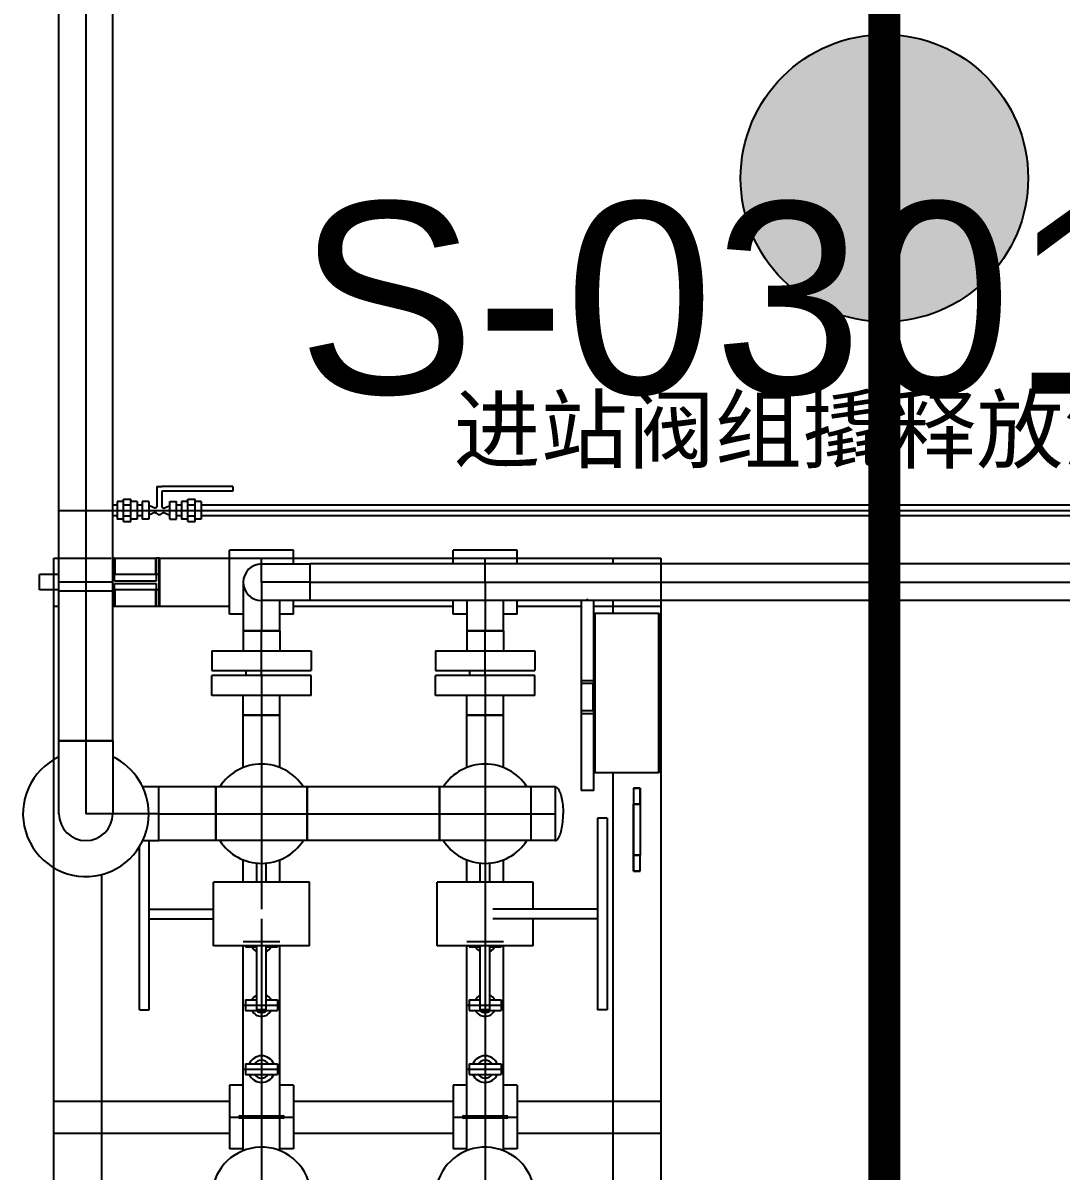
# Model space of a CAD drawing. Header units: inches. Extents: x 517790 to 538444, y 301815 to 302461.
# Drawn here: x 517886.276 to 517889.634, y 302314.02 to 302317.735 of the extents above; entities that cross this region are included whole.
import ezdxf

# ---------------------------------------------------------------- set-up
doc = ezdxf.new("R2010")
doc.units = ezdxf.units.IN
doc.header["$MEASUREMENT"] = 0
doc.layers.add('电气-接地设计-接地线', color=3, linetype='接地线')
doc.layers.add('硅胶总平面底图 工艺装置区', color=253, linetype='Continuous')
doc.styles.add('EESLTYPE', font='TXT.shx')
doc.styles.get("Standard").update_dxf_attribs({"font": 'arial.ttf'})
doc.linetypes.add('接地线', pattern='A,500,["/",EESLTYPE,S=200,R=0,X=0,Y=-100],-200,60,-200', length=960)

# ---------------------------------------------------------------- blocks, each defined once
blk = doc.blocks.new('PTJD2')
at = {"linetype": 'Continuous'}
blk.add_hatch(color=0, dxfattribs=at).paths.add_polyline_path([(150, 0, 1), (-150, 0, 1)])
at = {"color": 0, "linetype": 'Continuous'}
blk.add_circle((0, 0), 150, dxfattribs=at)

msp = doc.modelspace()

# ---------------------------------------------------------------- linework, layer by layer
at = {"layer": '电气-接地设计-接地线', "color": 1, "linetype": '接地线', "ltscale": 0.005, "const_width": 0.1033}
msp.add_lwpolyline([(517889.0625, 302303.0865), (517889.0625, 302318.0694)], dxfattribs=at)
at = {"layer": '硅胶总平面底图 工艺装置区', "color": 253, "linetype": 'Continuous', "lineweight": -3}
for p, q in [((517886.3922, 302315.4123), (517886.3922, 302318.3203)), ((517886.4792, 302318.3203), (517886.4792, 302315.4123)), ((517886.5661, 302315.4123), (517886.5661, 302318.3203)), ((517886.7091, 302316.2352), (517886.7246, 302316.2352)), ((517886.7091, 302316.2352), (517886.7091, 302316.1692)), ((517886.9545, 302316.2352), (517886.7246, 302316.2352)), ((517886.9545, 302316.2352), (517886.9545, 302316.2197)), ((517886.7246, 302316.2197), (517886.7246, 302316.1692)), ((517886.9545, 302316.2197), (517886.7246, 302316.2197)), ((517886.581, 302316.175), (517886.5661, 302316.175)), ((517886.581, 302316.1864), (517886.581, 302316.1577)), ((517886.601, 302316.1864), (517886.581, 302316.1864)), ((517886.601, 302316.1938), (517886.625, 302316.1938)), ((517886.601, 302316.1758), (517886.601, 302316.1938)), ((517886.601, 302316.1397), (517886.601, 302316.1758)), ((517886.601, 302316.1758), (517886.625, 302316.1758)), ((517886.625, 302316.1758), (517886.625, 302316.1938)), ((517886.645, 302316.1864), (517886.625, 302316.1864)), ((517886.625, 302316.1397), (517886.625, 302316.1758)), ((517886.645, 302316.1864), (517886.645, 302316.1577)), ((517886.6614, 302316.175), (517886.645, 302316.175)), ((517886.6614, 302316.1864), (517886.6614, 302316.129)), ((517886.6828, 302316.1864), (517886.6614, 302316.1864)), ((517886.6828, 302316.1864), (517886.6828, 302316.129)), ((517886.7042, 302316.1635), (517886.6828, 302316.1734)), ((517886.7294, 302316.1635), (517886.7509, 302316.1734)), ((517886.7509, 302316.129), (517886.7509, 302316.1864)), ((517886.7509, 302316.1864), (517886.7722, 302316.1864)), ((517886.7722, 302316.129), (517886.7722, 302316.1864)), ((517886.7886, 302316.175), (517886.7722, 302316.175)), ((517886.7886, 302316.1864), (517886.7886, 302316.1577)), ((517886.8086, 302316.1864), (517886.7886, 302316.1864)), ((517886.8086, 302316.1938), (517886.8326, 302316.1938)), ((517886.8086, 302316.1758), (517886.8086, 302316.1938)), ((517886.8086, 302316.1397), (517886.8086, 302316.1758)), ((517886.8086, 302316.1758), (517886.8326, 302316.1758)), ((517886.8326, 302316.1758), (517886.8326, 302316.1938)), ((517886.8526, 302316.1864), (517886.8326, 302316.1864)), ((517886.8326, 302316.1397), (517886.8326, 302316.1758)), ((517886.8526, 302316.1864), (517886.8526, 302316.1577)), ((517890.9347, 302316.175), (517886.8526, 302316.175)), ((517886.3922, 302316.1577), (517886.5661, 302316.1577)), ((517886.5661, 302316.1577), (517886.581, 302316.1577)), ((517886.581, 302316.1405), (517886.5661, 302316.1405)), ((517886.581, 302316.1577), (517886.581, 302316.129)), ((517886.581, 302316.1577), (517886.599, 302316.1577)), ((517886.601, 302316.129), (517886.581, 302316.129)), ((517886.599, 302316.1577), (517886.627, 302316.1577)), ((517886.601, 302316.1216), (517886.601, 302316.1397)), ((517886.601, 302316.1397), (517886.625, 302316.1397)), ((517886.625, 302316.1216), (517886.625, 302316.1397)), ((517886.645, 302316.129), (517886.625, 302316.129)), ((517886.627, 302316.1577), (517886.645, 302316.1577)), ((517886.645, 302316.1577), (517886.6614, 302316.1577)), ((517886.645, 302316.1577), (517886.645, 302316.129)), ((517886.6614, 302316.1405), (517886.645, 302316.1405)), ((517886.6614, 302316.1577), (517886.6795, 302316.1577)), ((517886.6828, 302316.129), (517886.6614, 302316.129)), ((517886.6795, 302316.1577), (517886.7542, 302316.1577)), ((517886.7042, 302316.1519), (517886.6828, 302316.142)), ((517886.7294, 302316.1519), (517886.7509, 302316.142)), ((517886.7509, 302316.129), (517886.7722, 302316.129)), ((517886.7542, 302316.1577), (517886.7722, 302316.1577)), ((517886.7722, 302316.1577), (517886.7886, 302316.1577)), ((517886.7886, 302316.1405), (517886.7722, 302316.1405)), ((517886.7886, 302316.1577), (517886.7886, 302316.129)), ((517886.7886, 302316.1577), (517886.8067, 302316.1577)), ((517886.8086, 302316.129), (517886.7886, 302316.129)), ((517886.8067, 302316.1577), (517886.8346, 302316.1577)), ((517886.8086, 302316.1216), (517886.8086, 302316.1397)), ((517886.8086, 302316.1397), (517886.8326, 302316.1397)), ((517886.8326, 302316.1216), (517886.8326, 302316.1397)), ((517886.8526, 302316.129), (517886.8326, 302316.129)), ((517886.8346, 302316.1577), (517886.8526, 302316.1577)), ((517886.8526, 302316.1577), (517890.9347, 302316.1577)), ((517886.8526, 302316.1577), (517886.8526, 302316.129)), ((517890.9347, 302316.1405), (517886.8526, 302316.1405)), ((517886.601, 302316.1216), (517886.625, 302316.1216)), ((517886.8086, 302316.1216), (517886.8326, 302316.1216)), ((517887.1508, 302316.0285), (517886.9442, 302316.0285)), ((517886.9442, 302315.8219), (517886.9442, 302316.0285)), ((517887.1508, 302315.9843), (517887.1508, 302316.0285)), ((517887.8741, 302316.0285), (517887.6675, 302316.0285)), ((517887.6675, 302315.9843), (517887.6675, 302316.0285)), ((517887.8741, 302315.9843), (517887.8741, 302316.0285)), ((517886.3758, 302315.95), (517886.3758, 302316.0027)), ((517886.3758, 302316.0027), (517886.3922, 302316.0027)), ((517886.3758, 302315.95), (517886.3758, 302316.0027)), ((517886.3758, 302316.0027), (517886.3922, 302316.0027)), ((517886.3922, 302316.0027), (517886.5608, 302316.0027)), ((517886.5722, 302316.0027), (517886.5661, 302316.0027)), ((517886.5722, 302315.9288), (517886.5722, 302316.0027)), ((517886.5722, 302316.0027), (517886.5732, 302316.0027)), ((517886.5722, 302316.0027), (517886.5732, 302316.0027)), ((517886.5732, 302316.0027), (517886.7055, 302316.0027)), ((517886.5732, 302316.0027), (517886.5732, 302315.95)), ((517886.5732, 302316.0027), (517886.5732, 302315.95)), ((517886.7055, 302315.95), (517886.7055, 302316.0027)), ((517886.7055, 302315.95), (517886.7055, 302316.0027)), ((517886.7055, 302316.0027), (517886.7065, 302316.0027)), ((517886.7065, 302316.0027), (517886.7055, 302316.0027)), ((517886.7065, 302316.0027), (517886.7065, 302315.9288)), ((517886.7168, 302316.0027), (517886.7065, 302316.0027)), ((517886.7168, 302315.8477), (517886.7168, 302316.0027)), ((517886.7168, 302316.0027), (517886.7179, 302316.0027)), ((517886.7179, 302316.0027), (517886.7168, 302316.0027)), ((517886.7179, 302316.0027), (517886.9442, 302316.0027)), ((517886.7179, 302316.0027), (517886.7179, 302315.8477)), ((517886.7179, 302316.0027), (517886.7179, 302315.8477)), ((517886.9442, 302316.0027), (517887.1508, 302316.0027)), ((517887.0475, 302315.9252), (517887.0475, 302316.0027)), ((517887.0475, 302315.9843), (517887.205, 302315.9843)), ((517887.1508, 302316.0027), (517887.6675, 302316.0027)), ((517887.205, 302315.8662), (517887.205, 302315.9843)), ((517887.205, 302315.8662), (517887.205, 302315.9843)), ((517890.8539, 302315.9843), (517887.205, 302315.9843)), ((517887.6675, 302316.0027), (517887.8741, 302316.0027)), ((517887.7708, 302315.9252), (517887.7708, 302316.0027)), ((517887.8741, 302316.0027), (517888.3391, 302316.0027)), ((517888.1841, 302316.0027), (517888.1841, 302315.9843)), ((517888.1841, 302316.0027), (517888.3391, 302316.0027)), ((517888.3391, 302316.0027), (517888.3391, 302315.9843)), ((517888.3391, 302316.0027), (517888.3391, 302315.9843)), ((517888.3391, 302315.9843), (517888.3391, 302315.8662)), ((517886.3293, 302315.9004), (517886.3293, 302315.95)), ((517886.3922, 302315.95), (517886.3293, 302315.95)), ((517886.3758, 302315.9004), (517886.3758, 302315.95)), ((517886.7168, 302315.95), (517886.5661, 302315.95)), ((517886.7168, 302315.95), (517886.7168, 302315.9004)), ((517886.3922, 302315.9004), (517886.3293, 302315.9004)), ((517886.3758, 302315.3513), (517886.3758, 302315.9004)), ((517886.3758, 302315.8477), (517886.3758, 302315.9004)), ((517886.5661, 302315.9252), (517886.3922, 302315.9252)), ((517886.7168, 302315.9004), (517886.5661, 302315.9004)), ((517886.7065, 302315.9288), (517886.5722, 302315.9288)), ((517886.5722, 302315.8477), (517886.5722, 302315.9216)), ((517886.5722, 302315.9216), (517886.7065, 302315.9216)), ((517886.5732, 302315.9004), (517886.5732, 302315.8477)), ((517886.5732, 302315.9004), (517886.5732, 302315.8477)), ((517886.7055, 302315.8477), (517886.7055, 302315.9004)), ((517886.7055, 302315.8477), (517886.7055, 302315.9004)), ((517886.7065, 302315.9216), (517886.7065, 302315.8477)), ((517886.9884, 302315.9252), (517886.9884, 302315.7677)), ((517887.0475, 302315.9252), (517887.0475, 302315.8662)), ((517887.205, 302315.9252), (517887.0475, 302315.9252)), ((517887.2049, 302315.9252), (517887.205, 302315.9252)), ((517887.205, 302315.9252), (517887.205, 302315.9252)), ((517887.205, 302315.9252), (517890.8539, 302315.9252)), ((517887.7708, 302315.9252), (517887.7708, 302315.8662)), ((517886.3922, 302315.8977), (517886.5661, 302315.8977)), ((517887.0475, 302315.8662), (517887.0475, 302315.7677)), ((517887.205, 302315.8662), (517887.0475, 302315.8662)), ((517887.1065, 302315.7677), (517887.1065, 302315.8662)), ((517887.1508, 302315.8219), (517887.1508, 302315.8662)), ((517890.8539, 302315.8662), (517887.205, 302315.8662)), ((517887.6675, 302315.8219), (517887.6675, 302315.8662)), ((517887.7118, 302315.8662), (517887.7118, 302315.7677)), ((517887.7708, 302315.8662), (517887.7708, 302315.7677)), ((517887.8299, 302315.7677), (517887.8299, 302315.8662)), ((517887.8741, 302315.8219), (517887.8741, 302315.8662)), ((517888.0814, 302315.8662), (517888.0814, 302315.2517)), ((517888.1021, 302315.8662), (517888.1021, 302315.871)), ((517888.1229, 302315.2517), (517888.1229, 302315.8662)), ((517888.1841, 302315.8662), (517888.1841, 302315.8246)), ((517888.3391, 302315.8662), (517888.3391, 302315.8477)), ((517888.3391, 302315.8662), (517888.3391, 302313.9593)), ((517886.3758, 302315.8477), (517886.3922, 302315.8477)), ((517886.5661, 302315.8477), (517886.5722, 302315.8477)), ((517886.5732, 302315.8477), (517886.5722, 302315.8477)), ((517886.5722, 302315.8477), (517886.5732, 302315.8477)), ((517886.5732, 302315.8477), (517886.7055, 302315.8477)), ((517886.7065, 302315.8477), (517886.7055, 302315.8477)), ((517886.7065, 302315.8477), (517886.7055, 302315.8477)), ((517886.7065, 302315.8477), (517886.7168, 302315.8477)), ((517886.7179, 302315.8477), (517886.7168, 302315.8477)), ((517886.7179, 302315.8477), (517886.7168, 302315.8477)), ((517886.7179, 302315.8477), (517886.9442, 302315.8477)), ((517887.1508, 302315.8477), (517887.6675, 302315.8477)), ((517887.8741, 302315.8477), (517888.0814, 302315.8477)), ((517888.1229, 302315.8477), (517888.3391, 302315.8477)), ((517886.9884, 302315.8219), (517886.9442, 302315.8219)), ((517887.1508, 302315.8219), (517887.1065, 302315.8219)), ((517887.7118, 302315.8219), (517887.6675, 302315.8219)), ((517887.8741, 302315.8219), (517887.8299, 302315.8219)), ((517888.1259, 302315.8246), (517888.1259, 302315.308)), ((517888.1259, 302315.8246), (517888.1259, 302315.308)), ((517888.1259, 302315.8246), (517888.3326, 302315.8246)), ((517888.1259, 302315.8246), (517888.3326, 302315.8246)), ((517888.3326, 302315.308), (517888.3326, 302315.8246)), ((517888.3326, 302315.8246), (517888.3326, 302315.308)), ((517887.0475, 302315.7677), (517886.9884, 302315.7677)), ((517886.9884, 302315.7677), (517887.0475, 302315.7677)), ((517886.9884, 302315.7677), (517886.9884, 302315.7036)), ((517887.0475, 302315.7677), (517887.0475, 302315.7678)), ((517887.0475, 302315.7677), (517887.0475, 302315.7677)), ((517887.1065, 302315.7677), (517887.0475, 302315.7677)), ((517887.0475, 302315.6397), (517887.0475, 302315.7677)), ((517887.0475, 302315.7677), (517887.1065, 302315.7677)), ((517887.1065, 302315.7677), (517887.1065, 302315.7036)), ((517887.7708, 302315.7677), (517887.7118, 302315.7677)), ((517887.7118, 302315.7677), (517887.7708, 302315.7677)), ((517887.7118, 302315.7677), (517887.7118, 302315.7036)), ((517887.7708, 302315.7677), (517887.7708, 302315.7678)), ((517887.7708, 302315.7677), (517887.7708, 302315.7677)), ((517887.8299, 302315.7677), (517887.7708, 302315.7677)), ((517887.7708, 302315.6397), (517887.7708, 302315.7677)), ((517887.7708, 302315.7677), (517887.8299, 302315.7677)), ((517887.8299, 302315.7677), (517887.8299, 302315.7036)), ((517886.8867, 302315.7036), (517887.0475, 302315.7036)), ((517886.8867, 302315.7036), (517886.8867, 302315.6397)), ((517887.0475, 302315.7036), (517887.2082, 302315.7036)), ((517887.2082, 302315.7036), (517887.2082, 302315.6397)), ((517887.6101, 302315.7036), (517887.7708, 302315.7036)), ((517887.6101, 302315.7036), (517887.6101, 302315.6397)), ((517887.7708, 302315.7036), (517887.9316, 302315.7036)), ((517887.9316, 302315.7036), (517887.9316, 302315.6397)), ((517886.8867, 302315.6397), (517887.0475, 302315.6397)), ((517886.9979, 302315.6231), (517886.9979, 302315.6397)), ((517887.0475, 302315.6231), (517887.0475, 302315.6397)), ((517887.0475, 302315.6397), (517887.2082, 302315.6397)), ((517887.6101, 302315.6397), (517887.7708, 302315.6397)), ((517887.7212, 302315.6231), (517887.7212, 302315.6397)), ((517887.7708, 302315.6397), (517887.9316, 302315.6397)), ((517887.7708, 302315.6231), (517887.7708, 302315.6397)), ((517887.0475, 302315.6231), (517886.8867, 302315.6231)), ((517886.8867, 302315.5591), (517886.8867, 302315.6231)), ((517887.0475, 302315.6231), (517887.0475, 302315.495)), ((517887.2082, 302315.6231), (517887.0475, 302315.6231)), ((517887.2082, 302315.5591), (517887.2082, 302315.6231)), ((517887.7708, 302315.6231), (517887.6101, 302315.6231)), ((517887.6101, 302315.5591), (517887.6101, 302315.6231)), ((517887.7708, 302315.6231), (517887.7708, 302315.495)), ((517887.9316, 302315.6231), (517887.7708, 302315.6231)), ((517887.9316, 302315.5591), (517887.9316, 302315.6231)), ((517888.1229, 302315.6059), (517888.0814, 302315.6059)), ((517888.0814, 302315.6059), (517888.0814, 302315.5981)), ((517888.1229, 302315.5009), (517888.1229, 302315.6059)), ((517888.0814, 302315.5981), (517888.1196, 302315.5981)), ((517888.1196, 302315.5981), (517888.1196, 302315.5087)), ((517887.0475, 302315.5591), (517886.8867, 302315.5591)), ((517886.9884, 302315.495), (517886.9884, 302315.5591)), ((517887.2082, 302315.5591), (517887.0475, 302315.5591)), ((517887.1065, 302315.495), (517887.1065, 302315.5591)), ((517887.7708, 302315.5591), (517887.6101, 302315.5591)), ((517887.7118, 302315.495), (517887.7118, 302315.5591)), ((517887.9316, 302315.5591), (517887.7708, 302315.5591)), ((517887.8299, 302315.495), (517887.8299, 302315.5591)), ((517886.9884, 302315.495), (517887.1065, 302315.495)), ((517886.9884, 302315.3256), (517886.9884, 302315.495)), ((517887.0475, 302315.495), (517886.9884, 302315.495)), ((517887.0475, 302315.495), (517887.0475, 302315.3368)), ((517887.1065, 302315.495), (517887.0475, 302315.495)), ((517887.1065, 302315.3256), (517887.1065, 302315.495)), ((517887.7118, 302315.495), (517887.8299, 302315.495)), ((517887.7118, 302315.3256), (517887.7118, 302315.495)), ((517887.7708, 302315.495), (517887.7118, 302315.495)), ((517887.7708, 302315.495), (517887.7708, 302315.3368)), ((517887.8299, 302315.495), (517887.7708, 302315.495)), ((517887.8299, 302315.3256), (517887.8299, 302315.495)), ((517888.0814, 302315.5087), (517888.0814, 302315.5009)), ((517888.1196, 302315.5087), (517888.0814, 302315.5087)), ((517888.0814, 302315.5009), (517888.1229, 302315.5009)), ((517886.5661, 302315.4123), (517886.3922, 302315.4123)), ((517886.3922, 302315.1761), (517886.3922, 302315.4123)), ((517886.3922, 302315.4123), (517886.5661, 302315.4123)), ((517886.4792, 302315.4123), (517886.4792, 302315.4123)), ((517886.4792, 302315.4123), (517886.4792, 302315.4123)), ((517886.4792, 302315.4123), (517886.4792, 302315.1761)), ((517886.5661, 302315.4123), (517886.5661, 302315.1761)), ((517886.3758, 302315.0008), (517886.3758, 302315.3513)), ((517887.0475, 302315.3368), (517887.0475, 302315.2842)), ((517887.7708, 302315.3368), (517887.7708, 302315.2842)), ((517888.3326, 302315.308), (517888.1259, 302315.308)), ((517888.3326, 302315.308), (517888.1259, 302315.308)), ((517888.1841, 302315.308), (517888.1841, 302313.9593)), ((517887.0475, 302315.2842), (517887.0475, 302315.2842)), ((517887.0475, 302315.2842), (517887.0475, 302315.0679)), ((517887.7708, 302315.2842), (517887.7708, 302315.2842)), ((517887.7708, 302315.2842), (517887.7708, 302315.0679)), ((517886.7154, 302315.263), (517886.6631, 302315.263)), ((517886.7154, 302315.1761), (517886.7154, 302315.263)), ((517886.7154, 302315.0891), (517886.7154, 302315.263)), ((517886.9, 302315.263), (517886.7154, 302315.263)), ((517886.9, 302315.0891), (517886.9, 302315.263)), ((517886.9, 302315.263), (517886.9, 302315.0891)), ((517887.195, 302315.263), (517886.9, 302315.263)), ((517887.195, 302315.0891), (517887.195, 302315.263)), ((517887.6233, 302315.263), (517887.195, 302315.263)), ((517887.195, 302315.263), (517887.195, 302315.0891)), ((517887.6233, 302315.263), (517887.6233, 302315.0891)), ((517887.9183, 302315.263), (517887.6233, 302315.263)), ((517887.6233, 302315.0891), (517887.6233, 302315.263)), ((517887.9183, 302315.263), (517887.9183, 302315.1761)), ((517887.9971, 302315.263), (517887.9183, 302315.263)), ((517887.9183, 302315.263), (517887.9183, 302315.0891)), ((517887.9971, 302315.263), (517887.9971, 302315.1761)), ((517888.1229, 302315.2517), (517888.0814, 302315.2517)), ((517888.272, 302315.2587), (517888.2513, 302315.2587)), ((517888.2513, 302315.2587), (517888.272, 302315.2587)), ((517888.2513, 302315.2587), (517888.2513, 302315.2071)), ((517888.2513, 302315.2587), (517888.2513, 302315.2071)), ((517888.272, 302315.2071), (517888.272, 302315.2587)), ((517888.272, 302315.2587), (517888.272, 302315.2071)), ((517888.2513, 302315.2071), (517888.272, 302315.2071)), ((517888.272, 302315.2071), (517888.2513, 302315.2071)), ((517888.2513, 302315.0417), (517888.2513, 302315.2071)), ((517888.2513, 302315.2071), (517888.2513, 302315.0417)), ((517888.272, 302315.2071), (517888.2513, 302315.2071)), ((517888.272, 302315.2071), (517888.272, 302315.0417)), ((517888.272, 302315.2071), (517888.272, 302315.0417)), ((517886.6826, 302315.1761), (517886.4792, 302315.1761)), ((517886.7154, 302315.1761), (517886.6826, 302315.1761)), ((517886.7154, 302315.1761), (517886.7154, 302315.1761)), ((517886.7154, 302315.1761), (517886.7154, 302315.1761)), ((517886.7154, 302315.0891), (517886.7154, 302315.1761)), ((517886.7154, 302315.1761), (517886.9, 302315.1761)), ((517886.9, 302315.1761), (517886.9, 302315.1761)), ((517886.9, 302315.1761), (517887.195, 302315.1761)), ((517887.195, 302315.1761), (517887.6233, 302315.1761)), ((517887.195, 302315.1761), (517887.195, 302315.1761)), ((517887.195, 302315.1761), (517887.195, 302315.1761)), ((517887.6233, 302315.1761), (517887.9183, 302315.1761)), ((517887.6233, 302315.1761), (517887.6233, 302315.1761)), ((517887.9183, 302315.1761), (517887.9971, 302315.1761)), ((517887.9183, 302315.1761), (517887.9183, 302315.1761)), ((517887.9183, 302315.1761), (517887.9183, 302315.0891)), ((517887.9183, 302315.1761), (517887.9183, 302315.1761)), ((517887.9183, 302315.1761), (517887.9183, 302315.1761)), ((517887.9971, 302315.1761), (517887.9971, 302315.0891)), ((517888.1345, 302315.1616), (517888.1345, 302314.5416)), ((517888.1655, 302315.1616), (517888.1345, 302315.1616)), ((517888.1655, 302315.1616), (517888.1655, 302314.5416)), ((517886.6631, 302315.0891), (517886.7154, 302315.0891)), ((517886.6838, 302314.5416), (517886.6838, 302315.0891)), ((517886.9, 302315.0891), (517886.7154, 302315.0891)), ((517887.195, 302315.0891), (517886.9, 302315.0891)), ((517887.6233, 302315.0891), (517887.195, 302315.0891)), ((517887.9183, 302315.0891), (517887.6233, 302315.0891)), ((517887.9971, 302315.0891), (517887.9183, 302315.0891)), ((517886.6528, 302314.5416), (517886.6528, 302315.07)), ((517887.0475, 302315.0679), (517887.0475, 302314.8671)), ((517887.0475, 302315.0679), (517887.0475, 302315.0679)), ((517887.0475, 302315.0679), (517887.0475, 302315.0679)), ((517887.7708, 302315.0679), (517887.7708, 302314.8671)), ((517887.7708, 302315.0679), (517887.7708, 302315.0679)), ((517887.7708, 302315.0679), (517887.7708, 302315.0679)), ((517886.9884, 302314.9549), (517886.9884, 302315.0265)), ((517887.032, 302314.9549), (517887.032, 302315.016)), ((517887.063, 302314.9549), (517887.063, 302315.016)), ((517887.1065, 302314.9549), (517887.1065, 302315.0265)), ((517887.7118, 302314.9549), (517887.7118, 302315.0265)), ((517887.7553, 302314.9549), (517887.7553, 302315.016)), ((517887.7863, 302314.9549), (517887.7863, 302315.016)), ((517887.8299, 302314.9549), (517887.8299, 302315.0265)), ((517888.2513, 302315.0417), (517888.2513, 302314.9901)), ((517888.2513, 302314.9901), (517888.2513, 302315.0417)), ((517888.272, 302315.0417), (517888.2513, 302315.0417)), ((517888.2513, 302315.0417), (517888.272, 302315.0417)), ((517888.272, 302315.0417), (517888.2513, 302315.0417)), ((517888.272, 302314.9901), (517888.272, 302315.0417)), ((517888.272, 302314.9901), (517888.272, 302315.0417)), ((517886.3758, 302313.9593), (517886.3758, 302315.0008)), ((517886.5308, 302313.9593), (517886.5308, 302314.9793)), ((517888.2513, 302314.9901), (517888.272, 302314.9901)), ((517888.272, 302314.9901), (517888.2513, 302314.9901)), ((517887.2025, 302314.9549), (517886.8925, 302314.9549)), ((517886.8925, 302314.7483), (517886.8925, 302314.9549)), ((517887.2025, 302314.7483), (517887.2025, 302314.9549)), ((517887.9258, 302314.9549), (517887.6158, 302314.9549)), ((517887.6158, 302314.7483), (517887.6158, 302314.9549)), ((517887.9258, 302314.8671), (517887.9258, 302314.9549)), ((517886.6838, 302314.8671), (517886.8925, 302314.8671)), ((517887.7708, 302314.867), (517887.7708, 302314.8362)), ((517888.1345, 302314.8671), (517887.796, 302314.8671)), ((517886.6838, 302314.8361), (517886.8925, 302314.8361)), ((517887.0475, 302314.8361), (517887.0475, 302314.7627)), ((517887.7708, 302314.8361), (517887.7708, 302314.7627)), ((517888.1345, 302314.8361), (517887.796, 302314.8361)), ((517887.9258, 302314.7483), (517887.9258, 302314.8361)), ((517887.2025, 302314.7483), (517886.8925, 302314.7483)), ((517886.9884, 302314.7627), (517887.1065, 302314.7627)), ((517886.9884, 302314.5561), (517886.9884, 302314.7483)), ((517886.9958, 302314.7483), (517886.9958, 302314.7455)), ((517887.032, 302314.5416), (517887.032, 302314.7483)), ((517887.0475, 302314.7627), (517887.0475, 302314.7627)), ((517887.0475, 302314.7627), (517887.0475, 302314.7627)), ((517887.0475, 302314.7627), (517887.0475, 302314.5561)), ((517887.063, 302314.5416), (517887.063, 302314.7483)), ((517887.0992, 302314.7483), (517887.0992, 302314.7455)), ((517887.1065, 302314.5561), (517887.1065, 302314.7483)), ((517887.9258, 302314.7483), (517887.6158, 302314.7483)), ((517887.7118, 302314.7627), (517887.8299, 302314.7627)), ((517887.7118, 302314.5561), (517887.7118, 302314.7483)), ((517887.7191, 302314.7483), (517887.7191, 302314.7455)), ((517887.7553, 302314.5416), (517887.7553, 302314.7483)), ((517887.7708, 302314.7627), (517887.7708, 302314.7627)), ((517887.7708, 302314.7627), (517887.7708, 302314.7627)), ((517887.7708, 302314.7627), (517887.7708, 302314.5561)), ((517887.7863, 302314.5416), (517887.7863, 302314.7483)), ((517887.8225, 302314.7483), (517887.8225, 302314.7455)), ((517887.8299, 302314.5561), (517887.8299, 302314.7483)), ((517886.9958, 302314.7455), (517887.032, 302314.7455)), ((517887.063, 302314.7455), (517887.0992, 302314.7455)), ((517887.7191, 302314.7455), (517887.7553, 302314.7455)), ((517887.7863, 302314.7455), (517887.8225, 302314.7455)), ((517886.9958, 302314.5733), (517887.032, 302314.5733)), ((517886.9958, 302314.5733), (517886.9958, 302314.5389)), ((517887.063, 302314.5733), (517887.0992, 302314.5733)), ((517887.0992, 302314.5733), (517887.0992, 302314.5389)), ((517887.7191, 302314.5733), (517887.7553, 302314.5733)), ((517887.7191, 302314.5733), (517887.7191, 302314.5389)), ((517887.7863, 302314.5733), (517887.8225, 302314.5733)), ((517887.8225, 302314.5733), (517887.8225, 302314.5389)), ((517886.6528, 302314.5416), (517886.6838, 302314.5416)), ((517886.9884, 302314.5561), (517887.1065, 302314.5561)), ((517886.9884, 302314.3494), (517886.9884, 302314.5561)), ((517886.9958, 302314.5389), (517887.0475, 302314.5389)), ((517887.063, 302314.5416), (517887.032, 302314.5416)), ((517887.0475, 302314.5561), (517887.0475, 302314.5561)), ((517887.0475, 302314.5561), (517887.0475, 302314.5561)), ((517887.0475, 302314.5561), (517887.0475, 302314.5204)), ((517887.0475, 302314.5389), (517887.0992, 302314.5389)), ((517887.1065, 302314.3494), (517887.1065, 302314.5561)), ((517887.7118, 302314.5561), (517887.8299, 302314.5561)), ((517887.7118, 302314.3494), (517887.7118, 302314.5561)), ((517887.7191, 302314.5389), (517887.7708, 302314.5389)), ((517887.7863, 302314.5416), (517887.7553, 302314.5416)), ((517887.7708, 302314.5561), (517887.7708, 302314.5561)), ((517887.7708, 302314.5561), (517887.7708, 302314.5561)), ((517887.7708, 302314.5561), (517887.7708, 302314.5204)), ((517887.7708, 302314.5389), (517887.8225, 302314.5389)), ((517887.8299, 302314.3494), (517887.8299, 302314.5561)), ((517888.1655, 302314.5416), (517888.1345, 302314.5416)), ((517887.0475, 302314.5204), (517887.0475, 302314.3925)), ((517887.7708, 302314.5204), (517887.7708, 302314.3925)), ((517887.0475, 302314.3925), (517887.0475, 302314.3494)), ((517887.7708, 302314.3925), (517887.7708, 302314.3494)), ((517886.9884, 302314.3494), (517887.1065, 302314.3494)), ((517886.9884, 302314.1985), (517886.9884, 302314.3494)), ((517886.9958, 302314.3666), (517887.0475, 302314.3666)), ((517886.9958, 302314.3666), (517886.9958, 302314.3322)), ((517887.0475, 302314.3666), (517887.0992, 302314.3666)), ((517887.0475, 302314.3494), (517887.0475, 302314.3063)), ((517887.0475, 302314.3494), (517887.0475, 302314.3494)), ((517887.0475, 302314.3494), (517887.0475, 302314.3494)), ((517887.0992, 302314.3666), (517887.0992, 302314.3322)), ((517887.1065, 302314.1985), (517887.1065, 302314.3494)), ((517887.7118, 302314.3494), (517887.8299, 302314.3494)), ((517887.7118, 302314.1985), (517887.7118, 302314.3494)), ((517887.7191, 302314.3666), (517887.7708, 302314.3666)), ((517887.7191, 302314.3666), (517887.7191, 302314.3322)), ((517887.7708, 302314.3666), (517887.8225, 302314.3666)), ((517887.7708, 302314.3494), (517887.7708, 302314.3494)), ((517887.7708, 302314.3494), (517887.7708, 302314.3494)), ((517887.7708, 302314.3494), (517887.7708, 302314.3063)), ((517887.8225, 302314.3666), (517887.8225, 302314.3322)), ((517887.8299, 302314.1985), (517887.8299, 302314.3494)), ((517886.9958, 302314.3322), (517887.0475, 302314.3322)), ((517887.0475, 302314.3322), (517887.0992, 302314.3322)), ((517887.0475, 302314.3063), (517887.0475, 302314.1985)), ((517887.7191, 302314.3322), (517887.7708, 302314.3322)), ((517887.7708, 302314.3322), (517887.8225, 302314.3322)), ((517887.7708, 302314.3063), (517887.7708, 302314.1985)), ((517886.9884, 302314.2977), (517886.9442, 302314.2977)), ((517886.9442, 302314.2977), (517886.9442, 302314.0911)), ((517887.1508, 302314.2977), (517887.1065, 302314.2977)), ((517887.1508, 302314.2977), (517887.1508, 302314.0911)), ((517887.6675, 302314.2977), (517887.6675, 302314.0911)), ((517887.7118, 302314.2977), (517887.6675, 302314.2977)), ((517887.8741, 302314.2977), (517887.8299, 302314.2977)), ((517887.8741, 302314.2977), (517887.8741, 302314.0911)), ((517886.3758, 302314.1427), (517886.3758, 302314.2461)), ((517886.3758, 302314.2461), (517886.9442, 302314.2461)), ((517887.1508, 302314.2461), (517887.6675, 302314.2461)), ((517887.8741, 302314.2461), (517888.3391, 302314.2461)), ((517888.3391, 302314.2461), (517888.3391, 302314.1427)), ((517886.9442, 302314.1944), (517887.1508, 302314.1944)), ((517886.9783, 302314.1985), (517887.1167, 302314.1985)), ((517887.0475, 302314.1985), (517887.0475, 302314.1903)), ((517887.6675, 302314.1944), (517887.8741, 302314.1944)), ((517887.7016, 302314.1985), (517887.84, 302314.1985)), ((517887.7708, 302314.1985), (517887.7708, 302314.1903)), ((517887.1167, 302314.1903), (517886.9783, 302314.1903)), ((517886.9884, 302314.0856), (517886.9884, 302314.1903)), ((517887.0475, 302314.1903), (517887.0475, 302314.0968)), ((517887.1065, 302314.0856), (517887.1065, 302314.1903)), ((517887.84, 302314.1903), (517887.7016, 302314.1903)), ((517887.7118, 302314.0856), (517887.7118, 302314.1903)), ((517887.7708, 302314.1903), (517887.7708, 302314.0968)), ((517887.8299, 302314.0856), (517887.8299, 302314.1903)), ((517886.3758, 302314.1427), (517886.9442, 302314.1427)), ((517887.1508, 302314.1427), (517887.6675, 302314.1427)), ((517887.8741, 302314.1427), (517888.3391, 302314.1427)), ((517886.9884, 302314.0911), (517886.9442, 302314.0911)), ((517887.0475, 302314.0968), (517887.0475, 302314.0442)), ((517887.1508, 302314.0911), (517887.1065, 302314.0911)), ((517887.7118, 302314.0911), (517887.6675, 302314.0911)), ((517887.7708, 302314.0968), (517887.7708, 302314.0442)), ((517887.8741, 302314.0911), (517887.8299, 302314.0911)), ((517887.0475, 302314.0442), (517887.0475, 302313.9593)), ((517887.0475, 302314.0442), (517887.0475, 302314.0442)), ((517887.7708, 302314.0442), (517887.7708, 302314.0442)), ((517887.7708, 302314.0442), (517887.7708, 302313.9593))]:
    msp.add_line(p, q, dxfattribs=at)
for centre, radius, start, end in [((517886.7168, 302316.1577), 0.0138, 124.0395, 155.311), ((517886.7168, 302316.1577), 0.0138, 24.689, 55.9605), ((517886.7168, 302316.1577), 0.0138, 204.689, 335.311), ((517887.0475, 302315.9252), 0.0591, 90, 270), ((517887.0475, 302315.9252), 0.0591, 90, 270), ((517886.4792, 302315.1761), 0.2034, 115.3039, 0), ((517886.4792, 302315.1761), 0.2034, 0, 64.6961), ((517887.0475, 302315.1761), 0.1608, 32.7392, 147.2608), ((517887.7708, 302315.1761), 0.1608, 32.7392, 147.2608), ((517887.0475, 302315.1761), 0.1608, 156.5614, 156.5706), ((517887.7708, 302315.1761), 0.1608, 156.5614, 156.5706), ((517887.7708, 302315.1761), 0.1608, 23.4201, 23.4294), ((517886.4792, 302315.1761), 0.0869, 180, 0), ((517886.4792, 302315.1761), 0.0869, 180, 0), ((517887.0475, 302315.1761), 0.1608, 203.4294, 203.4386), ((517887.0475, 302315.1761), 0.1608, 212.7392, 270), ((517887.0475, 302315.1761), 0.1608, 270, 327.2608), ((517887.7708, 302315.1761), 0.1608, 203.4294, 203.4386), ((517887.7708, 302315.1761), 0.1608, 212.7392, 270), ((517887.7708, 302315.1761), 0.1608, 270, 327.2608), ((517887.7708, 302315.1761), 0.1608, 336.5706, 336.5799), ((517887.0475, 302314.7627), 0.0356, 208.8738, 244.2129), ((517887.0475, 302314.7627), 0.0238, 226.4125, 229.2664), ((517887.0475, 302314.7627), 0.0356, 295.7871, 331.1262), ((517887.0475, 302314.7627), 0.0238, 310.7336, 313.5875), ((517887.7708, 302314.7627), 0.0356, 208.8738, 244.2129), ((517887.7708, 302314.7627), 0.0238, 226.4125, 229.2664), ((517887.7708, 302314.7627), 0.0356, 295.7871, 331.1262), ((517887.7708, 302314.7627), 0.0238, 310.7336, 313.5875), ((517887.0475, 302314.5561), 0.0356, 115.7871, 151.1262), ((517887.0475, 302314.5561), 0.0238, 130.7336, 133.5875), ((517887.0475, 302314.5561), 0.0356, 28.8738, 64.2129), ((517887.0475, 302314.5561), 0.0238, 46.4125, 49.2664), ((517887.7708, 302314.5561), 0.0356, 115.7871, 151.1262), ((517887.7708, 302314.5561), 0.0238, 130.7336, 133.5875), ((517887.7708, 302314.5561), 0.0356, 28.8738, 64.2129), ((517887.7708, 302314.5561), 0.0238, 46.4125, 49.2664), ((517887.0475, 302314.5561), 0.0356, 208.8738, 270), ((517887.0475, 302314.5561), 0.0238, 226.4125, 270), ((517887.0475, 302314.5561), 0.0356, 270, 331.1262), ((517887.0475, 302314.5561), 0.0238, 270, 313.5875), ((517887.7708, 302314.5561), 0.0356, 208.8738, 270), ((517887.7708, 302314.5561), 0.0238, 226.4125, 270), ((517887.7708, 302314.5561), 0.0356, 270, 331.1262), ((517887.7708, 302314.5561), 0.0238, 270, 313.5875), ((517887.0475, 302314.3494), 0.0431, 23.5216, 156.4784), ((517887.0475, 302314.3494), 0.0287, 36.7726, 143.2274), ((517887.7708, 302314.3494), 0.0431, 23.5216, 156.4784), ((517887.7708, 302314.3494), 0.0287, 36.7726, 143.2274), ((517887.0475, 302314.3494), 0.0431, 203.5216, 270), ((517887.0475, 302314.3494), 0.0287, 216.7726, 270), ((517887.0475, 302314.3494), 0.0431, 270, 336.4784), ((517887.0475, 302314.3494), 0.0287, 270, 323.2274), ((517887.7708, 302314.3494), 0.0431, 203.5216, 270), ((517887.7708, 302314.3494), 0.0287, 216.7726, 270), ((517887.7708, 302314.3494), 0.0431, 270, 336.4784), ((517887.7708, 302314.3494), 0.0287, 270, 323.2274), ((517886.9783, 302314.1944), 0.00413, 90, 270), ((517887.1167, 302314.1944), 0.00413, 270, 90), ((517887.7016, 302314.1944), 0.00413, 90, 270), ((517887.84, 302314.1944), 0.00413, 270, 90), ((517887.0475, 302313.9361), 0.1608, 291.5521, 180), ((517887.7708, 302313.9361), 0.1608, 0, 248.4479)]:
    msp.add_arc(centre, radius, start, end, dxfattribs=at)
for points in [[(517887.9971, 302315.263), (517887.9979, 302315.263), (517887.9987, 302315.2629), (517887.9996, 302315.2626), (517888.0005, 302315.2623), (517888.0014, 302315.2618), (517888.0023, 302315.2612), (517888.0035, 302315.2604), (517888.0046, 302315.2594), (517888.0057, 302315.2581), (517888.0074, 302315.2561), (517888.009, 302315.2536), (517888.0105, 302315.2506), (517888.0129, 302315.2459), (517888.015, 302315.24), (517888.0168, 302315.2332), (517888.0186, 302315.2263), (517888.0201, 302315.2185), (517888.0212, 302315.2101), (517888.0223, 302315.2017), (517888.023, 302315.1928), (517888.0232, 302315.1837), (517888.0233, 302315.1812), (517888.0233, 302315.1786), (517888.0233, 302315.1761)], [(517887.9971, 302315.0891), (517887.9979, 302315.0891), (517887.9987, 302315.0892), (517887.9996, 302315.0895), (517888.0005, 302315.0898), (517888.0014, 302315.0903), (517888.0023, 302315.0909), (517888.0035, 302315.0917), (517888.0046, 302315.0927), (517888.0057, 302315.094), (517888.0074, 302315.096), (517888.009, 302315.0985), (517888.0105, 302315.1015), (517888.0129, 302315.1062), (517888.015, 302315.1121), (517888.0168, 302315.1189), (517888.0186, 302315.1258), (517888.0201, 302315.1336), (517888.0212, 302315.142), (517888.0223, 302315.1504), (517888.023, 302315.1593), (517888.0232, 302315.1684), (517888.0233, 302315.1709), (517888.0233, 302315.1735), (517888.0233, 302315.1761)]]:
    msp.add_open_spline(points, degree=3, knots=[0, 0, 0, 0, 0.096604, 0.096604, 0.096604, 0.20217, 0.20217, 0.20217, 0.337617, 0.337617, 0.337617, 0.539925, 0.539925, 0.539925, 0.854084, 0.854084, 0.854084, 1.168243, 1.168243, 1.168243, 1.482402, 1.482402, 1.482402, 1.570796, 1.570796, 1.570796, 1.570796], dxfattribs=at)

# ---------------------------------------------------------------- block references
at = {"layer": '电气-接地设计-接地线', "color": 1, "xscale": 0.003099962358235064, "yscale": 0.003099962358235064, "zscale": 0.001033320786078354}
msp.add_blockref('PTJD2', (517889.0625, 302317.233), dxfattribs=at)

# ---------------------------------------------------------------- texts
at = {"layer": '硅胶总平面底图 工艺装置区', "color": 9}
msp.add_text('S-0301A/B', height=0.61999, dxfattribs=at).set_placement((517887.1625, 302316.5356))
at = {"layer": '硅胶总平面底图 工艺装置区', "color": 253, "linetype": 'Continuous', "lineweight": -3, "insert": (517887.6686, 302316.5224), "char_height": 0.206664, "attachment_point": 1}
msp.add_mtext_dynamic_manual_height_columns('{\\fSimSun|b0|i0|c134|p2;进站阀组撬释放源}', width=3124.251783, gutter_width=1, heights=[0], dxfattribs=at)

doc.saveas('drawing.dxf')
